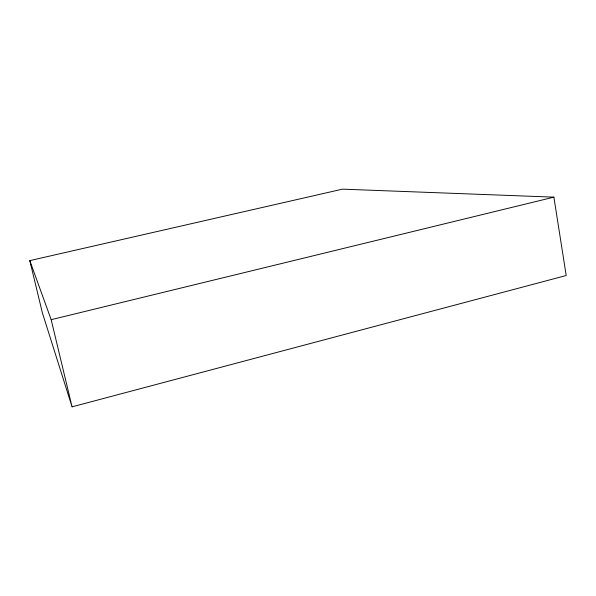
<?xml version="1.0" encoding="UTF-8"?>
<svg xmlns="http://www.w3.org/2000/svg" width="596" height="596" viewBox="0 0 596 596"><rect width="100%" height="100%" fill="white"/><g stroke="black" fill="none" stroke-linecap="round" stroke-linejoin="round"><path stroke-width="0.89" d="M72.064 406.845L566.2 275.516L553.885 197.149L342.476 189.155L29.8 260.616L42.338 312.676L72.064 406.845L51.174 319.68L29.8 260.616M51.174 319.68L553.885 197.149"/></g></svg>
